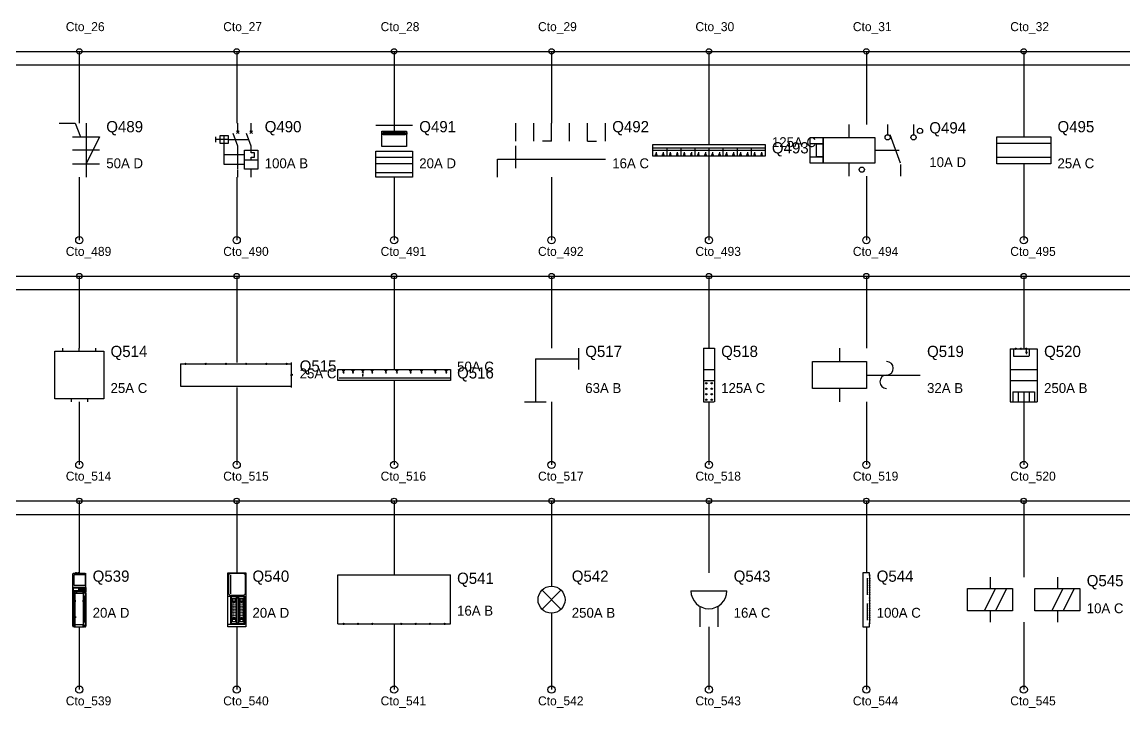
# Model space of a CAD drawing. Header units: metres. Extents: x 2 to 99, y 2 to 133.
# Drawn here: x 51.23 to 75.73, y 19.39 to 34.65 of the extents above; entities that cross this region are included whole.
import ezdxf

# ---------------------------------------------------------------- set-up
doc = ezdxf.new("R2010")
doc.units = ezdxf.units.M
for name, color, linetype in [('BARRAS_BUSBAR', 7, 'Continuous'), ('COMPONENTES', 7, 'Continuous'), ('LINEAS_FUERZA', 7, 'Continuous'), ('TEXTOS_CIRCUITO', 7, 'Continuous')]:
    doc.layers.add(name, color=color, linetype=linetype)

msp = doc.modelspace()

# ---------------------------------------------------------------- linework, layer by layer
at = {"layer": 'BARRAS_BUSBAR'}
for p, q in [((5, 34), (96, 34)), ((5, 33.7), (96, 33.7)), ((5, 29), (96, 29)), ((5, 28.7), (96, 28.7)), ((5, 24), (96, 24)), ((5, 23.7), (96, 23.7))]:
    msp.add_line(p, q, dxfattribs=at)
at = {"layer": 'COMPONENTES'}
for p, q in [((52.65, 32.4), (52.65, 31.2)), ((56.023, 32.205), (56.023, 32.4)), ((56.323, 32.205), (56.323, 32.4)), ((59.091, 32.359), (59.909, 32.359)), ((59.5, 32.4), (59.5, 32.23)), ((62.2, 32.4), (62.2, 32)), ((62.6, 32.4), (62.6, 32)), ((63, 32), (63, 32.4)), ((63.4, 32), (63.4, 32.4)), ((63.8, 32), (63.8, 32.4)), ((64.2, 32), (64.2, 32.4)), ((69.612, 32.375), (69.612, 32.087)), ((70.474, 32.375), (70.474, 32.145)), ((71.049, 32.375), (71.049, 32.145)), ((73.5, 32.4), (73.5, 32.1)), ((55.528, 32.1), (55.528, 31.98)), ((55.723, 31.95), (55.723, 32.13)), ((56.053, 32.235), (55.993, 32.175)), ((55.993, 32.235), (56.053, 32.175)), ((56.353, 32.235), (56.293, 32.175)), ((56.293, 32.235), (56.353, 32.175)), ((59.268, 32.182), (59.732, 32.182)), ((59.268, 32.168), (59.732, 32.168)), ((59.268, 32.155), (59.732, 32.155)), ((70.761, 31.513), (70.532, 32.145)), ((55.812, 32.04), (55.528, 32.04)), ((55.819, 32.04), (56.278, 32.04)), ((62.2, 31.9), (62.2, 31.4)), ((63, 32), (62.8, 32)), ((63.8, 32), (64, 32)), ((65.25, 31.852), (67.75, 31.852)), ((65.562, 31.852), (65.562, 31.67)), ((65.875, 31.852), (65.875, 31.67)), ((66.188, 31.852), (66.188, 31.67)), ((66.5, 31.852), (66.5, 31.67)), ((66.812, 31.852), (66.812, 31.67)), ((67.125, 31.852), (67.125, 31.67)), ((67.438, 31.852), (67.438, 31.67)), ((52.95, 31.8), (52.35, 31.8)), ((56.173, 31.695), (55.723, 31.695)), ((59.091, 31.643), (59.909, 31.643)), ((65.25, 31.8), (67.75, 31.8)), ((65.328, 31.756), (65.328, 31.73)), ((65.328, 31.704), (65.328, 31.719)), ((65.484, 31.756), (65.484, 31.73)), ((65.484, 31.704), (65.484, 31.719)), ((65.641, 31.756), (65.641, 31.73)), ((65.641, 31.704), (65.641, 31.719)), ((65.797, 31.756), (65.797, 31.73)), ((65.797, 31.704), (65.797, 31.719)), ((65.953, 31.756), (65.953, 31.73)), ((65.953, 31.704), (65.953, 31.719)), ((66.109, 31.756), (66.109, 31.73)), ((66.109, 31.704), (66.109, 31.719)), ((66.266, 31.756), (66.266, 31.73)), ((66.266, 31.704), (66.266, 31.719)), ((66.422, 31.756), (66.422, 31.73)), ((66.422, 31.704), (66.422, 31.719)), ((66.578, 31.756), (66.578, 31.73)), ((66.578, 31.704), (66.578, 31.719)), ((66.734, 31.756), (66.734, 31.73)), ((66.734, 31.704), (66.734, 31.719)), ((66.891, 31.756), (66.891, 31.73)), ((66.891, 31.704), (66.891, 31.719)), ((67.047, 31.756), (67.047, 31.73)), ((67.047, 31.704), (67.047, 31.719)), ((67.203, 31.756), (67.203, 31.73)), ((67.203, 31.704), (67.203, 31.719)), ((67.359, 31.756), (67.359, 31.73)), ((67.359, 31.704), (67.359, 31.719)), ((67.516, 31.756), (67.516, 31.73)), ((67.516, 31.704), (67.516, 31.719)), ((67.672, 31.756), (67.672, 31.73)), ((67.672, 31.704), (67.672, 31.719)), ((70.187, 31.8), (70.733, 31.8)), ((52.35, 31.5), (52.95, 31.5)), ((56.023, 31.2), (56.023, 31.365)), ((56.173, 31.59), (56.473, 31.59)), ((56.323, 31.2), (56.323, 31.365)), ((59.091, 31.507), (59.909, 31.507)), ((69.612, 31.513), (69.612, 31.225)), ((70.761, 31.484), (70.761, 31.225)), ((73.5, 31.5), (73.5, 31.2)), ((59.091, 31.302), (59.909, 31.302)), ((52.136, 27.327), (52.136, 27.4)), ((52.5, 27.327), (52.5, 27.4)), ((52.864, 27.327), (52.864, 27.4)), ((63.6, 27.4), (63.6, 26.92)), ((66.378, 27.4), (66.378, 26.678)), ((66.378, 27.4), (66.451, 27.4)), ((66.457, 27.4), (66.622, 27.4)), ((66.622, 27.4), (66.622, 26.2)), ((69.4, 27.4), (69.4, 27.1)), ((73.198, 27.385), (73.198, 26.672)), ((73.198, 27.385), (73.301, 27.385)), ((73.27, 27.379), (73.27, 27.216)), ((73.27, 27.216), (73.615, 27.216)), ((73.337, 27.385), (73.421, 27.385)), ((73.458, 27.385), (73.542, 27.385)), ((73.536, 27.306), (73.585, 27.306)), ((73.548, 27.294), (73.573, 27.294)), ((73.554, 27.282), (73.566, 27.282)), ((73.56, 27.306), (73.56, 27.367)), ((73.579, 27.385), (73.796, 27.385)), ((73.621, 27.379), (73.621, 27.216)), ((73.802, 27.385), (73.802, 26.2)), ((54.75, 27.047), (54.846, 27.047)), ((54.75, 27.047), (54.75, 26.553)), ((54.879, 27.047), (55.295, 27.047)), ((55.329, 27.047), (55.744, 27.047)), ((55.778, 27.047), (56.194, 27.047)), ((56.228, 27.047), (56.643, 27.047)), ((56.677, 27.047), (57.093, 27.047)), ((57.126, 27.047), (57.222, 27.047)), ((62.64, 27.16), (62.64, 26.2)), ((62.64, 27.16), (63.6, 27.16)), ((58.28, 26.739), (60.75, 26.739)), ((58.372, 26.873), (58.372, 26.891)), ((58.372, 26.861), (58.372, 26.83)), ((58.585, 26.873), (58.585, 26.891)), ((58.585, 26.861), (58.585, 26.83)), ((58.787, 26.803), (58.817, 26.803)), ((58.79, 26.794), (58.814, 26.794)), ((58.793, 26.785), (58.811, 26.785)), ((58.802, 26.873), (58.802, 26.891)), ((58.802, 26.861), (58.802, 26.83)), ((58.802, 26.803), (58.802, 26.818)), ((59.012, 26.873), (59.012, 26.891)), ((59.012, 26.861), (59.012, 26.83)), ((59.317, 26.873), (59.317, 26.891)), ((59.317, 26.861), (59.317, 26.83)), ((59.561, 26.873), (59.561, 26.891)), ((59.561, 26.861), (59.561, 26.83)), ((59.866, 26.873), (59.866, 26.891)), ((59.866, 26.861), (59.866, 26.83)), ((60.11, 26.873), (60.11, 26.891)), ((60.11, 26.861), (60.11, 26.83)), ((60.415, 26.873), (60.415, 26.891)), ((60.415, 26.861), (60.415, 26.83)), ((60.659, 26.873), (60.659, 26.891)), ((60.659, 26.861), (60.659, 26.83)), ((66.378, 26.922), (66.622, 26.922)), ((70, 26.8), (71.2, 26.8)), ((73.802, 26.913), (73.204, 26.913)), ((54.75, 26.553), (57.222, 26.553)), ((66.378, 26.671), (66.378, 26.206)), ((66.384, 26.678), (66.622, 26.678)), ((69.4, 26.5), (69.4, 26.2)), ((73.802, 26.672), (73.198, 26.672)), ((73.198, 26.665), (73.198, 26.206)), ((52.318, 26.273), (52.318, 26.2)), ((52.682, 26.273), (52.682, 26.2)), ((73.258, 26.424), (73.736, 26.424)), ((73.258, 26.424), (73.258, 26.206)), ((73.379, 26.418), (73.379, 26.206)), ((73.5, 26.424), (73.5, 26.206)), ((73.621, 26.424), (73.621, 26.2)), ((73.742, 26.424), (73.742, 26.2)), ((62.4, 26.2), (62.88, 26.2)), ((66.378, 26.2), (66.469, 26.2)), ((66.476, 26.2), (66.482, 26.2)), ((66.482, 26.2), (66.616, 26.2)), ((73.198, 26.2), (73.76, 26.2)), ((73.76, 26.2), (73.802, 26.2)), ((52.356, 22.078), (52.356, 22.384)), ((52.364, 22.389), (52.631, 22.389)), ((52.411, 22.395), (52.406, 22.392)), ((52.411, 22.395), (52.406, 22.392)), ((52.417, 22.395), (52.411, 22.395)), ((52.417, 22.395), (52.411, 22.395)), ((52.419, 22.397), (52.417, 22.395)), ((52.419, 22.397), (52.417, 22.395)), ((52.43, 22.4), (52.419, 22.397)), ((52.422, 22.397), (52.419, 22.397)), ((52.425, 22.397), (52.422, 22.397)), ((52.438, 22.4), (52.43, 22.4)), ((52.438, 22.4), (52.43, 22.4)), ((52.433, 22.4), (52.43, 22.4)), ((52.435, 22.4), (52.433, 22.4)), ((52.435, 22.397), (52.435, 22.4)), ((52.438, 22.397), (52.435, 22.397)), ((52.438, 22.4), (52.438, 22.397)), ((52.441, 22.395), (52.438, 22.397)), ((52.443, 22.395), (52.441, 22.395)), ((52.446, 22.392), (52.443, 22.395)), ((52.448, 22.392), (52.446, 22.392)), ((52.451, 22.392), (52.448, 22.392)), ((52.454, 22.392), (52.451, 22.392)), ((52.456, 22.392), (52.454, 22.392)), ((52.459, 22.392), (52.456, 22.392)), ((52.462, 22.392), (52.459, 22.392)), ((52.464, 22.392), (52.462, 22.392)), ((52.467, 22.392), (52.464, 22.392)), ((52.47, 22.392), (52.467, 22.392)), ((52.472, 22.395), (52.47, 22.395)), ((52.47, 22.395), (52.47, 22.392)), ((52.475, 22.397), (52.472, 22.395)), ((52.478, 22.397), (52.475, 22.397)), ((52.483, 22.4), (52.478, 22.4)), ((52.483, 22.4), (52.478, 22.4)), ((52.478, 22.397), (52.478, 22.4)), ((52.48, 22.4), (52.478, 22.4)), ((52.478, 22.4), (52.478, 22.397)), ((52.483, 22.4), (52.48, 22.4)), ((52.496, 22.397), (52.483, 22.4)), ((52.493, 22.397), (52.483, 22.4)), ((52.488, 22.397), (52.488, 22.4)), ((52.491, 22.397), (52.488, 22.397)), ((52.493, 22.397), (52.491, 22.397)), ((52.509, 22.392), (52.493, 22.397)), ((52.509, 22.392), (52.496, 22.397)), ((52.501, 22.395), (52.499, 22.395)), ((55.8, 21.2), (55.8, 22.4)), ((55.8, 22.4), (56.2, 22.4)), ((55.817, 22.343), (55.817, 21.944)), ((56.152, 22.383), (55.857, 22.383)), ((55.863, 22.356), (55.863, 21.929)), ((56.192, 21.944), (56.192, 22.343)), ((56.2, 22.4), (56.2, 21.2)), ((58.25, 21.263), (58.25, 22.353)), ((58.25, 22.353), (60.75, 22.353)), ((60.75, 21.263), (60.75, 22.353)), ((63, 22.4), (63, 22.1)), ((70.073, 22.341), (70.073, 22.28)), ((72.75, 22.3), (72.75, 22.05)), ((74.25, 22.3), (74.25, 22.05)), ((52.353, 22.075), (52.353, 22.078)), ((52.353, 22.078), (52.353, 22.07)), ((52.359, 22.078), (52.359, 22.075)), ((52.359, 22.075), (52.361, 22.075)), ((52.359, 21.974), (52.359, 22.07)), ((52.359, 22.07), (52.359, 21.974)), ((52.385, 22.07), (52.359, 22.07)), ((52.359, 22.07), (52.374, 22.07)), ((52.641, 22.075), (52.361, 22.075)), ((52.361, 22.075), (52.641, 22.075)), ((52.367, 22.054), (52.367, 21.998)), ((52.485, 22.054), (52.367, 22.054)), ((52.374, 22.075), (52.374, 22.07)), ((52.411, 22.07), (52.385, 22.07)), ((52.438, 22.07), (52.411, 22.07)), ((52.464, 22.07), (52.438, 22.07)), ((52.488, 22.07), (52.488, 21.988)), ((52.493, 22.056), (52.488, 22.054)), ((52.493, 22.07), (52.493, 22.062)), ((52.493, 22.07), (52.499, 22.07)), ((52.493, 22.067), (52.493, 22.062)), ((52.493, 21.993), (52.493, 22.062)), ((52.493, 22.062), (52.493, 21.993)), ((52.517, 22.07), (52.528, 22.07)), ((52.52, 22.062), (52.52, 22.059)), ((52.52, 22.059), (52.52, 21.993)), ((52.533, 22.067), (52.528, 22.07)), ((52.53, 22.07), (52.581, 22.07)), ((52.536, 22.064), (52.533, 22.067)), ((52.538, 22.056), (52.536, 22.064)), ((52.575, 22.064), (52.573, 22.056)), ((52.578, 22.067), (52.575, 22.064)), ((52.583, 22.07), (52.578, 22.067)), ((52.583, 22.07), (52.594, 22.07)), ((52.589, 22.07), (52.589, 22.075)), ((52.591, 22.062), (52.591, 22.059)), ((52.591, 22.059), (52.591, 21.993)), ((52.591, 22.059), (52.591, 21.993)), ((52.612, 22.07), (52.62, 22.07)), ((52.623, 22.075), (52.623, 22.07)), ((52.623, 22.075), (52.623, 22.07)), ((52.623, 22.07), (52.623, 21.988)), ((52.641, 22.075), (52.644, 22.075)), ((52.644, 22.07), (52.647, 22.07)), ((52.647, 22.07), (52.647, 21.974)), ((70.022, 22.28), (70.022, 21.907)), ((70.073, 22.265), (70.073, 22.229)), ((70.073, 22.214), (70.073, 22.178)), ((70.073, 22.163), (70.073, 22.127)), ((70.073, 22.111), (70.073, 22.076)), ((70.073, 22.06), (70.073, 22.025)), ((52.364, 21.985), (52.359, 21.98)), ((52.359, 21.98), (52.359, 21.974)), ((52.359, 21.213), (52.359, 21.974)), ((52.359, 21.959), (52.359, 21.974)), ((52.359, 21.974), (52.359, 21.959)), ((52.359, 21.959), (52.359, 21.221)), ((52.359, 21.221), (52.359, 21.959)), ((52.369, 21.985), (52.364, 21.985)), ((52.485, 21.998), (52.367, 21.998)), ((52.369, 21.985), (52.372, 21.985)), ((52.372, 21.985), (52.369, 21.985)), ((52.372, 21.985), (52.385, 21.985)), ((52.385, 21.985), (52.372, 21.985)), ((52.38, 21.98), (52.377, 21.974)), ((52.377, 21.213), (52.377, 21.974)), ((52.382, 21.985), (52.38, 21.98)), ((52.388, 21.985), (52.382, 21.985)), ((52.385, 21.985), (52.388, 21.985)), ((52.388, 21.985), (52.385, 21.985)), ((52.388, 21.985), (52.411, 21.985)), ((52.411, 21.985), (52.414, 21.985)), ((52.411, 21.2), (52.411, 21.985)), ((52.414, 21.985), (52.57, 21.985)), ((52.414, 21.948), (52.589, 21.948)), ((52.414, 21.943), (52.589, 21.943)), ((52.427, 21.964), (52.456, 21.964)), ((52.485, 21.985), (52.491, 21.988)), ((52.488, 22.009), (52.493, 22.006)), ((52.493, 21.993), (52.488, 21.993)), ((52.491, 21.988), (52.493, 21.993)), ((52.522, 21.988), (52.528, 21.985)), ((52.525, 22.03), (52.546, 22.03)), ((52.546, 22.022), (52.525, 22.022)), ((52.546, 22.03), (52.544, 22.03)), ((52.544, 22.022), (52.546, 22.022)), ((52.552, 22.035), (52.546, 22.03)), ((52.546, 22.022), (52.552, 22.019)), ((52.552, 22.035), (52.552, 22.043)), ((52.554, 22.043), (52.552, 22.043)), ((52.552, 22.011), (52.552, 22.019)), ((52.552, 22.011), (52.554, 22.011)), ((52.557, 22.043), (52.554, 22.043)), ((52.554, 22.011), (52.557, 22.011)), ((52.559, 22.043), (52.557, 22.043)), ((52.557, 22.011), (52.559, 22.011)), ((52.559, 22.043), (52.559, 22.035)), ((52.565, 22.03), (52.559, 22.035)), ((52.559, 22.019), (52.565, 22.022)), ((52.559, 22.019), (52.559, 22.011)), ((52.565, 22.03), (52.586, 22.03)), ((52.567, 22.03), (52.565, 22.03)), ((52.586, 22.022), (52.565, 22.022)), ((52.565, 22.022), (52.567, 22.022)), ((52.57, 21.985), (52.589, 21.985)), ((52.589, 21.985), (52.591, 21.99)), ((52.589, 21.985), (52.594, 21.985)), ((52.589, 21.948), (52.589, 21.985)), ((52.589, 21.943), (52.589, 21.787)), ((52.594, 21.985), (52.61, 21.985)), ((52.594, 21.985), (52.594, 21.2)), ((52.615, 21.985), (52.61, 21.985)), ((52.623, 21.985), (52.612, 21.985)), ((52.612, 21.874), (52.636, 21.898)), ((52.612, 21.314), (52.612, 21.874)), ((52.618, 21.982), (52.615, 21.985)), ((52.62, 21.98), (52.618, 21.982)), ((52.62, 21.977), (52.62, 21.98)), ((52.62, 21.977), (52.62, 21.948)), ((52.62, 21.948), (52.636, 21.948)), ((52.623, 21.985), (52.636, 21.985)), ((52.626, 21.985), (52.628, 21.985)), ((52.633, 21.895), (52.633, 21.29)), ((52.633, 21.895), (52.633, 21.29)), ((52.641, 21.985), (52.636, 21.985)), ((52.636, 21.948), (52.641, 21.948)), ((52.647, 21.911), (52.636, 21.898)), ((52.644, 21.98), (52.641, 21.985)), ((52.641, 21.948), (52.647, 21.948)), ((52.647, 21.974), (52.644, 21.98)), ((52.647, 21.951), (52.647, 21.974)), ((52.647, 21.951), (52.647, 21.237)), ((52.647, 21.911), (52.647, 21.948)), ((55.8, 21.877), (56.179, 21.877)), ((55.857, 21.904), (56.152, 21.904)), ((55.87, 21.25), (55.87, 21.877)), ((55.881, 21.266), (55.881, 21.862)), ((55.996, 21.862), (55.881, 21.862)), ((55.996, 21.822), (55.881, 21.822)), ((55.906, 21.765), (55.906, 21.821)), ((55.971, 21.821), (55.906, 21.821)), ((55.971, 21.816), (55.906, 21.816)), ((55.971, 21.821), (55.971, 21.765)), ((55.996, 21.266), (55.996, 21.862)), ((56.003, 21.25), (56.003, 21.877)), ((56.003, 21.862), (56.038, 21.862)), ((56.003, 21.841), (56.038, 21.841)), ((56.038, 21.25), (56.038, 21.877)), ((56.164, 21.862), (56.049, 21.862)), ((56.049, 21.266), (56.049, 21.862)), ((56.164, 21.822), (56.049, 21.822)), ((56.139, 21.821), (56.074, 21.821)), ((56.074, 21.765), (56.074, 21.821)), ((56.139, 21.816), (56.074, 21.816)), ((56.139, 21.821), (56.139, 21.765)), ((56.164, 21.266), (56.164, 21.862)), ((56.179, 21.877), (56.179, 21.25)), ((63.21, 22.01), (62.79, 21.59)), ((62.79, 22.01), (63.21, 21.59)), ((66.1, 22), (66.9, 22)), ((70.073, 22.009), (70.073, 21.974)), ((70.073, 21.958), (70.073, 21.923)), ((70.073, 21.907), (70.073, 21.846)), ((70.073, 21.831), (70.073, 21.795)), ((72.625, 21.55), (72.875, 22.05)), ((72.875, 21.55), (73.125, 22.05)), ((74.125, 21.55), (74.375, 22.05)), ((74.375, 21.55), (74.625, 22.05)), ((52.411, 21.787), (52.414, 21.787)), ((52.414, 21.755), (52.411, 21.755)), ((52.414, 21.787), (52.419, 21.787)), ((52.414, 21.755), (52.419, 21.755)), ((52.419, 21.755), (52.419, 21.787)), ((52.583, 21.755), (52.583, 21.787)), ((52.589, 21.787), (52.583, 21.787)), ((52.589, 21.755), (52.583, 21.755)), ((52.594, 21.787), (52.589, 21.787)), ((52.589, 21.755), (52.594, 21.755)), ((52.589, 21.755), (52.589, 21.43)), ((55.996, 21.765), (55.881, 21.765)), ((55.881, 21.752), (55.921, 21.752)), ((55.9, 21.376), (55.9, 21.752)), ((55.921, 21.737), (55.921, 21.765)), ((55.956, 21.737), (55.921, 21.737)), ((55.922, 21.719), (55.929, 21.719)), ((55.922, 21.713), (55.922, 21.719)), ((55.929, 21.713), (55.922, 21.713)), ((55.922, 21.686), (55.929, 21.686)), ((55.922, 21.679), (55.922, 21.686)), ((55.929, 21.679), (55.922, 21.679)), ((55.922, 21.652), (55.929, 21.652)), ((55.922, 21.645), (55.922, 21.652)), ((55.929, 21.645), (55.922, 21.645)), ((55.922, 21.618), (55.929, 21.618)), ((55.922, 21.611), (55.922, 21.618)), ((55.929, 21.611), (55.922, 21.611)), ((55.922, 21.584), (55.929, 21.584)), ((55.922, 21.577), (55.922, 21.584)), ((55.929, 21.577), (55.922, 21.577)), ((55.929, 21.719), (55.929, 21.713)), ((55.929, 21.686), (55.929, 21.679)), ((55.929, 21.652), (55.929, 21.645)), ((55.929, 21.618), (55.929, 21.611)), ((55.929, 21.584), (55.929, 21.577)), ((55.956, 21.737), (55.956, 21.765)), ((55.956, 21.752), (55.996, 21.752)), ((55.956, 21.719), (55.963, 21.719)), ((55.956, 21.713), (55.956, 21.719)), ((55.963, 21.713), (55.956, 21.713)), ((55.956, 21.686), (55.963, 21.686)), ((55.956, 21.679), (55.956, 21.686)), ((55.963, 21.679), (55.956, 21.679)), ((55.956, 21.652), (55.963, 21.652)), ((55.956, 21.645), (55.956, 21.652)), ((55.963, 21.645), (55.956, 21.645)), ((55.956, 21.618), (55.963, 21.618)), ((55.956, 21.611), (55.956, 21.618)), ((55.963, 21.611), (55.956, 21.611)), ((55.956, 21.584), (55.963, 21.584)), ((55.956, 21.577), (55.956, 21.584)), ((55.963, 21.577), (55.956, 21.577)), ((55.963, 21.719), (55.963, 21.713)), ((55.963, 21.686), (55.963, 21.679)), ((55.963, 21.652), (55.963, 21.645)), ((55.963, 21.618), (55.963, 21.611)), ((55.963, 21.584), (55.963, 21.577)), ((55.985, 21.752), (55.985, 21.376)), ((56.164, 21.765), (56.049, 21.765)), ((56.049, 21.752), (56.089, 21.752)), ((56.068, 21.376), (56.068, 21.752)), ((56.089, 21.737), (56.089, 21.765)), ((56.124, 21.737), (56.089, 21.737)), ((56.09, 21.719), (56.097, 21.719)), ((56.09, 21.713), (56.09, 21.719)), ((56.097, 21.713), (56.09, 21.713)), ((56.09, 21.686), (56.097, 21.686)), ((56.09, 21.679), (56.09, 21.686)), ((56.097, 21.679), (56.09, 21.679)), ((56.09, 21.652), (56.097, 21.652)), ((56.09, 21.645), (56.09, 21.652)), ((56.097, 21.645), (56.09, 21.645)), ((56.09, 21.618), (56.097, 21.618)), ((56.09, 21.611), (56.09, 21.618)), ((56.097, 21.611), (56.09, 21.611)), ((56.09, 21.584), (56.097, 21.584)), ((56.09, 21.577), (56.09, 21.584)), ((56.097, 21.577), (56.09, 21.577)), ((56.097, 21.719), (56.097, 21.713)), ((56.097, 21.686), (56.097, 21.679)), ((56.097, 21.652), (56.097, 21.645)), ((56.097, 21.618), (56.097, 21.611)), ((56.097, 21.584), (56.097, 21.577)), ((56.124, 21.737), (56.124, 21.765)), ((56.124, 21.752), (56.164, 21.752)), ((56.124, 21.719), (56.131, 21.719)), ((56.124, 21.713), (56.124, 21.719)), ((56.131, 21.713), (56.124, 21.713)), ((56.124, 21.686), (56.131, 21.686)), ((56.124, 21.679), (56.124, 21.686)), ((56.131, 21.679), (56.124, 21.679)), ((56.124, 21.652), (56.131, 21.652)), ((56.124, 21.645), (56.124, 21.652)), ((56.131, 21.645), (56.124, 21.645)), ((56.124, 21.618), (56.131, 21.618)), ((56.124, 21.611), (56.124, 21.618)), ((56.131, 21.611), (56.124, 21.611)), ((56.124, 21.584), (56.131, 21.584)), ((56.124, 21.577), (56.124, 21.584)), ((56.131, 21.577), (56.124, 21.577)), ((56.131, 21.719), (56.131, 21.713)), ((56.131, 21.686), (56.131, 21.679)), ((56.131, 21.652), (56.131, 21.645)), ((56.131, 21.618), (56.131, 21.611)), ((56.131, 21.584), (56.131, 21.577)), ((56.153, 21.752), (56.153, 21.376)), ((66.3, 21.64), (66.3, 21.2)), ((66.7, 21.64), (66.7, 21.2)), ((70.022, 21.718), (70.022, 21.346)), ((70.073, 21.78), (70.073, 21.718)), ((70.073, 21.703), (70.073, 21.667)), ((70.073, 21.652), (70.073, 21.616)), ((70.073, 21.601), (70.073, 21.565)), ((52.414, 21.43), (52.411, 21.43)), ((52.411, 21.398), (52.414, 21.398)), ((52.414, 21.43), (52.419, 21.43)), ((52.414, 21.398), (52.419, 21.398)), ((52.419, 21.43), (52.419, 21.398)), ((52.583, 21.43), (52.583, 21.398)), ((52.589, 21.43), (52.583, 21.43)), ((52.589, 21.398), (52.583, 21.398)), ((52.589, 21.43), (52.594, 21.43)), ((52.594, 21.398), (52.589, 21.398)), ((52.589, 21.398), (52.589, 21.242)), ((55.921, 21.376), (55.881, 21.376)), ((55.996, 21.362), (55.881, 21.362)), ((55.906, 21.306), (55.906, 21.362)), ((55.956, 21.39), (55.921, 21.39)), ((55.921, 21.362), (55.921, 21.39)), ((55.922, 21.55), (55.929, 21.55)), ((55.922, 21.543), (55.922, 21.55)), ((55.929, 21.543), (55.922, 21.543)), ((55.922, 21.516), (55.929, 21.516)), ((55.922, 21.51), (55.922, 21.516)), ((55.929, 21.51), (55.922, 21.51)), ((55.922, 21.482), (55.929, 21.482)), ((55.922, 21.476), (55.922, 21.482)), ((55.929, 21.476), (55.922, 21.476)), ((55.922, 21.449), (55.929, 21.449)), ((55.922, 21.442), (55.922, 21.449)), ((55.929, 21.442), (55.922, 21.442)), ((55.922, 21.415), (55.929, 21.415)), ((55.922, 21.408), (55.922, 21.415)), ((55.929, 21.408), (55.922, 21.408)), ((55.929, 21.55), (55.929, 21.543)), ((55.929, 21.516), (55.929, 21.51)), ((55.929, 21.482), (55.929, 21.476)), ((55.929, 21.449), (55.929, 21.442)), ((55.929, 21.415), (55.929, 21.408)), ((55.956, 21.55), (55.963, 21.55)), ((55.956, 21.543), (55.956, 21.55)), ((55.963, 21.543), (55.956, 21.543)), ((55.956, 21.516), (55.963, 21.516)), ((55.956, 21.51), (55.956, 21.516)), ((55.963, 21.51), (55.956, 21.51)), ((55.956, 21.482), (55.963, 21.482)), ((55.956, 21.476), (55.956, 21.482)), ((55.963, 21.476), (55.956, 21.476)), ((55.956, 21.449), (55.963, 21.449)), ((55.956, 21.442), (55.956, 21.449)), ((55.963, 21.442), (55.956, 21.442)), ((55.956, 21.415), (55.963, 21.415)), ((55.956, 21.408), (55.956, 21.415)), ((55.963, 21.408), (55.956, 21.408)), ((55.956, 21.362), (55.956, 21.39)), ((55.996, 21.376), (55.956, 21.376)), ((55.963, 21.55), (55.963, 21.543)), ((55.963, 21.516), (55.963, 21.51)), ((55.963, 21.482), (55.963, 21.476)), ((55.963, 21.449), (55.963, 21.442)), ((55.963, 21.415), (55.963, 21.408)), ((55.971, 21.362), (55.971, 21.306)), ((56.089, 21.376), (56.049, 21.376)), ((56.164, 21.362), (56.049, 21.362)), ((56.074, 21.306), (56.074, 21.362)), ((56.124, 21.39), (56.089, 21.39)), ((56.089, 21.362), (56.089, 21.39)), ((56.09, 21.55), (56.097, 21.55)), ((56.09, 21.543), (56.09, 21.55)), ((56.097, 21.543), (56.09, 21.543)), ((56.09, 21.516), (56.097, 21.516)), ((56.09, 21.51), (56.09, 21.516)), ((56.097, 21.51), (56.09, 21.51)), ((56.09, 21.482), (56.097, 21.482)), ((56.09, 21.476), (56.09, 21.482)), ((56.097, 21.476), (56.09, 21.476)), ((56.09, 21.449), (56.097, 21.449)), ((56.09, 21.442), (56.09, 21.449)), ((56.097, 21.442), (56.09, 21.442)), ((56.09, 21.415), (56.097, 21.415)), ((56.09, 21.408), (56.09, 21.415)), ((56.097, 21.408), (56.09, 21.408)), ((56.097, 21.55), (56.097, 21.543)), ((56.097, 21.516), (56.097, 21.51)), ((56.097, 21.482), (56.097, 21.476)), ((56.097, 21.449), (56.097, 21.442)), ((56.097, 21.415), (56.097, 21.408)), ((56.124, 21.55), (56.131, 21.55)), ((56.124, 21.543), (56.124, 21.55)), ((56.131, 21.543), (56.124, 21.543)), ((56.124, 21.516), (56.131, 21.516)), ((56.124, 21.51), (56.124, 21.516)), ((56.131, 21.51), (56.124, 21.51)), ((56.124, 21.482), (56.131, 21.482)), ((56.124, 21.476), (56.124, 21.482)), ((56.131, 21.476), (56.124, 21.476)), ((56.124, 21.449), (56.131, 21.449)), ((56.124, 21.442), (56.124, 21.449)), ((56.131, 21.442), (56.124, 21.442)), ((56.124, 21.415), (56.131, 21.415)), ((56.124, 21.408), (56.124, 21.415)), ((56.131, 21.408), (56.124, 21.408)), ((56.124, 21.362), (56.124, 21.39)), ((56.164, 21.376), (56.124, 21.376)), ((56.131, 21.55), (56.131, 21.543)), ((56.131, 21.516), (56.131, 21.51)), ((56.131, 21.482), (56.131, 21.476)), ((56.131, 21.449), (56.131, 21.442)), ((56.131, 21.415), (56.131, 21.408)), ((56.139, 21.362), (56.139, 21.306)), ((63, 21.5), (63, 21.2)), ((70.073, 21.55), (70.073, 21.514)), ((70.073, 21.499), (70.073, 21.463)), ((70.073, 21.448), (70.073, 21.412)), ((70.073, 21.397), (70.073, 21.361)), ((70.073, 21.346), (70.073, 21.284)), ((72.75, 21.55), (72.75, 21.3)), ((74.25, 21.55), (74.25, 21.3)), ((52.359, 21.213), (52.359, 21.221)), ((52.359, 21.221), (52.359, 21.213)), ((52.359, 21.213), (52.359, 21.205)), ((52.359, 21.213), (52.359, 21.211)), ((52.359, 21.213), (52.359, 21.211)), ((52.359, 21.205), (52.364, 21.203)), ((52.364, 21.203), (52.369, 21.2)), ((52.388, 21.2), (52.369, 21.2)), ((52.388, 21.2), (52.369, 21.2)), ((52.377, 21.213), (52.38, 21.205)), ((52.38, 21.205), (52.382, 21.203)), ((52.382, 21.203), (52.388, 21.2)), ((52.388, 21.2), (52.411, 21.2)), ((52.411, 21.2), (52.414, 21.2)), ((52.589, 21.242), (52.414, 21.242)), ((52.414, 21.2), (52.578, 21.2)), ((52.578, 21.2), (52.589, 21.2)), ((52.589, 21.2), (52.589, 21.24)), ((52.589, 21.2), (52.594, 21.2)), ((52.594, 21.2), (52.61, 21.2)), ((52.615, 21.2), (52.61, 21.2)), ((52.612, 21.314), (52.636, 21.287)), ((52.623, 21.2), (52.612, 21.2)), ((52.618, 21.203), (52.615, 21.2)), ((52.62, 21.205), (52.618, 21.205)), ((52.618, 21.205), (52.618, 21.203)), ((52.62, 21.24), (52.636, 21.24)), ((52.62, 21.205), (52.62, 21.237)), ((52.62, 21.208), (52.62, 21.205)), ((52.623, 21.2), (52.636, 21.2)), ((52.636, 21.287), (52.647, 21.277)), ((52.636, 21.2), (52.641, 21.203)), ((52.647, 21.24), (52.641, 21.24)), ((52.641, 21.203), (52.644, 21.205)), ((52.644, 21.205), (52.647, 21.213)), ((52.647, 21.24), (52.647, 21.277)), ((52.647, 21.237), (52.647, 21.213)), ((56.179, 21.25), (55.8, 21.25)), ((56.2, 21.2), (55.8, 21.2)), ((55.996, 21.306), (55.881, 21.306)), ((55.996, 21.266), (55.881, 21.266)), ((55.971, 21.312), (55.906, 21.312)), ((55.971, 21.306), (55.906, 21.306)), ((56.003, 21.286), (56.038, 21.286)), ((56.003, 21.266), (56.038, 21.266)), ((56.164, 21.306), (56.049, 21.306)), ((56.164, 21.266), (56.049, 21.266)), ((56.139, 21.312), (56.074, 21.312)), ((56.139, 21.306), (56.074, 21.306)), ((58.25, 21.263), (58.359, 21.263)), ((58.397, 21.263), (58.679, 21.263)), ((58.718, 21.263), (59, 21.263)), ((59.038, 21.263), (59.641, 21.263)), ((59.679, 21.263), (59.962, 21.263)), ((60, 21.263), (60.282, 21.263)), ((60.321, 21.263), (60.603, 21.263)), ((60.641, 21.263), (60.75, 21.263))]:
    msp.add_line(p, q, dxfattribs=at)
for points in [[(52.05, 32.4), (52.41, 32.4), (52.53, 32.1)], [(52.35, 32.1), (52.95, 32.1), (52.65, 31.5)], [(56.023, 31.38), (56.023, 31.65), (56.023, 31.74), (56.023, 31.89), (55.918, 32.175)], [(56.323, 31.59), (56.323, 31.65), (56.398, 31.65), (56.398, 31.74), (56.323, 31.74), (56.323, 31.89), (56.218, 32.175)], [(56.173, 31.485), (55.723, 31.485), (55.723, 31.95)], [(61.8, 31.2), (61.8, 31.6), (64.2, 31.6)], [(57.222, 26.525), (57.222, 26.789), (57.194, 26.806), (57.25, 26.806), (57.222, 26.822), (57.222, 27.075)], [(52.647, 22.072), (52.647, 22.389)], [(70.073, 22.357), (70.073, 22.4), (69.92, 22.4), (69.92, 21.2), (70.073, 21.2), (70.073, 21.269)]]:
    msp.add_lwpolyline(points, dxfattribs=at)
for points in [[(55.633, 32.13), (55.812, 32.13), (55.812, 31.95), (55.633, 31.95)], [(59.227, 32.223), (59.773, 32.223), (59.773, 31.882), (59.227, 31.882)], [(59.255, 32.195), (59.745, 32.195), (59.745, 32.141), (59.255, 32.141)], [(59.78, 32.195), (59.786, 32.195), (59.786, 32.161), (59.78, 32.161)], [(72.9, 32.1), (74.1, 32.1), (74.1, 31.5), (72.9, 31.5)], [(72.9, 32.1), (74.1, 32.1), (74.1, 31.95), (72.9, 31.95)], [(65.25, 31.93), (67.75, 31.93), (67.75, 31.67), (65.25, 31.67)], [(68.75, 32.087), (69.037, 32.087), (69.037, 31.513), (68.75, 31.513)], [(68.75, 32.087), (69.037, 32.087), (69.037, 31.944), (68.75, 31.944)], [(68.894, 31.944), (69.037, 31.944), (69.037, 31.656), (68.894, 31.656)], [(69.037, 32.087), (70.187, 32.087), (70.187, 31.513), (69.037, 31.513)], [(56.173, 31.8), (56.473, 31.8), (56.473, 31.38), (56.173, 31.38)], [(59.091, 31.78), (59.909, 31.78), (59.909, 31.2), (59.091, 31.2)], [(65.315, 31.704), (65.341, 31.704), (65.341, 31.678), (65.315, 31.678)], [(65.471, 31.704), (65.497, 31.704), (65.497, 31.678), (65.471, 31.678)], [(65.628, 31.704), (65.654, 31.704), (65.654, 31.678), (65.628, 31.678)], [(65.784, 31.704), (65.81, 31.704), (65.81, 31.678), (65.784, 31.678)], [(65.94, 31.704), (65.966, 31.704), (65.966, 31.678), (65.94, 31.678)], [(66.096, 31.704), (66.122, 31.704), (66.122, 31.678), (66.096, 31.678)], [(66.253, 31.704), (66.279, 31.704), (66.279, 31.678), (66.253, 31.678)], [(66.409, 31.704), (66.435, 31.704), (66.435, 31.678), (66.409, 31.678)], [(66.565, 31.704), (66.591, 31.704), (66.591, 31.678), (66.565, 31.678)], [(66.721, 31.704), (66.747, 31.704), (66.747, 31.678), (66.721, 31.678)], [(66.878, 31.704), (66.904, 31.704), (66.904, 31.678), (66.878, 31.678)], [(67.034, 31.704), (67.06, 31.704), (67.06, 31.678), (67.034, 31.678)], [(67.19, 31.704), (67.216, 31.704), (67.216, 31.678), (67.19, 31.678)], [(67.346, 31.704), (67.372, 31.704), (67.372, 31.678), (67.346, 31.678)], [(67.503, 31.704), (67.529, 31.704), (67.529, 31.678), (67.503, 31.678)], [(67.659, 31.704), (67.685, 31.704), (67.685, 31.678), (67.659, 31.678)], [(68.75, 31.656), (69.037, 31.656), (69.037, 31.513), (68.75, 31.513)], [(72.9, 31.65), (74.1, 31.65), (74.1, 31.5), (72.9, 31.5)], [(51.955, 27.327), (53.045, 27.327), (53.045, 26.273), (51.955, 26.273)], [(68.8, 27.1), (70, 27.1), (70, 26.5), (68.8, 26.5)], [(58.25, 26.922), (60.75, 26.922), (60.75, 26.678), (58.25, 26.678)], [(58.357, 26.922), (58.387, 26.922), (58.387, 26.891), (58.357, 26.891)], [(58.57, 26.922), (58.601, 26.922), (58.601, 26.891), (58.57, 26.891)], [(58.787, 26.922), (58.817, 26.922), (58.817, 26.891), (58.787, 26.891)], [(58.997, 26.922), (59.027, 26.922), (59.027, 26.891), (58.997, 26.891)], [(59.302, 26.922), (59.332, 26.922), (59.332, 26.891), (59.302, 26.891)], [(59.546, 26.922), (59.576, 26.922), (59.576, 26.891), (59.546, 26.891)], [(59.851, 26.922), (59.881, 26.922), (59.881, 26.891), (59.851, 26.891)], [(60.095, 26.922), (60.125, 26.922), (60.125, 26.891), (60.095, 26.891)], [(60.399, 26.922), (60.43, 26.922), (60.43, 26.891), (60.399, 26.891)], [(60.643, 26.922), (60.674, 26.922), (60.674, 26.891), (60.643, 26.891)], [(52.385, 22.36), (52.628, 22.36), (52.628, 22.117), (52.385, 22.117)], [(72.25, 22.05), (73.25, 22.05), (73.25, 21.55), (72.25, 21.55)], [(73.75, 22.05), (74.75, 22.05), (74.75, 21.55), (73.75, 21.55)]]:
    msp.add_lwpolyline(points, close=True, dxfattribs=at)
for centre, radius in [((70.474, 32.087), 0.0575), ((71.049, 32.087), 0.0575), ((71.193, 32.231), 0.0575), ((69.899, 31.369), 0.0575), ((73.319, 27.385), 0.0151), ((73.44, 27.385), 0.0151), ((73.56, 27.385), 0.0151), ((54.862, 27.047), 0.014), ((55.312, 27.047), 0.014), ((55.761, 27.047), 0.014), ((56.211, 27.047), 0.014), ((56.66, 27.047), 0.014), ((57.11, 27.047), 0.014), ((66.439, 26.616), 0.0153), ((66.439, 26.494), 0.0153), ((66.561, 26.616), 0.0153), ((66.561, 26.494), 0.0153), ((66.439, 26.371), 0.0153), ((66.439, 26.249), 0.0153), ((66.561, 26.371), 0.0153), ((66.561, 26.249), 0.0153), ((70.073, 22.349), 0.00638), ((52.557, 22.027), 0.0308), ((63, 21.8), 0.3), ((70.073, 22.272), 0.00638), ((70.073, 22.221), 0.00638), ((70.073, 22.17), 0.00638), ((70.073, 22.119), 0.00638), ((70.073, 22.068), 0.00638), ((70.073, 22.017), 0.00638), ((70.073, 21.966), 0.00638), ((70.073, 21.915), 0.00638), ((70.073, 21.838), 0.00638), ((70.073, 21.787), 0.00638), ((70.073, 21.711), 0.00638), ((70.073, 21.66), 0.00638), ((70.073, 21.609), 0.00638), ((70.073, 21.557), 0.00638), ((70.073, 21.506), 0.00638), ((70.073, 21.455), 0.00638), ((70.073, 21.404), 0.00638), ((70.073, 21.353), 0.00638), ((58.378, 21.263), 0.016), ((58.699, 21.263), 0.016), ((59.019, 21.263), 0.016), ((59.66, 21.263), 0.016), ((59.981, 21.263), 0.016), ((60.301, 21.263), 0.016), ((60.622, 21.263), 0.016), ((70.073, 21.277), 0.00638)]:
    msp.add_circle(centre, radius, dxfattribs=at)
for centre, radius, start, end in [((65.328, 31.732), 0.0117, 180, 360), ((65.484, 31.732), 0.0117, 180, 360), ((65.641, 31.732), 0.0117, 180, 360), ((65.797, 31.732), 0.0117, 180, 360), ((65.953, 31.732), 0.0117, 180, 360), ((66.109, 31.732), 0.0117, 180, 360), ((66.266, 31.732), 0.0117, 180, 360), ((66.422, 31.732), 0.0117, 180, 360), ((66.578, 31.732), 0.0117, 180, 360), ((66.734, 31.732), 0.0117, 180, 360), ((66.891, 31.732), 0.0117, 180, 360), ((67.047, 31.732), 0.0117, 180, 360), ((67.203, 31.732), 0.0117, 180, 360), ((67.359, 31.732), 0.0117, 180, 360), ((67.516, 31.732), 0.0117, 180, 360), ((67.672, 31.732), 0.0117, 180, 360), ((70.45, 26.95), 0.15, 270, 450), ((58.372, 26.858), 0.0137, 0, 180), ((58.585, 26.858), 0.0137, 0, 180), ((58.802, 26.858), 0.0137, 0, 180), ((59.012, 26.858), 0.0137, 0, 180), ((59.317, 26.858), 0.0137, 0, 180), ((59.561, 26.858), 0.0137, 0, 180), ((59.866, 26.858), 0.0137, 0, 180), ((60.11, 26.858), 0.0137, 0, 180), ((60.415, 26.858), 0.0137, 0, 180), ((60.659, 26.858), 0.0137, 0, 180), ((70.45, 26.65), 0.15, 90, 270), ((55.857, 22.343), 0.04, 135, 179.94), ((55.857, 22.343), 0.04, 90, 135), ((56.152, 22.343), 0.04, 45, 89.94), ((56.152, 22.343), 0.04, 0, 45), ((52.443, 21.967), 0.0152, 0, 180), ((55.857, 21.944), 0.04, 180, 225), ((55.857, 21.945), 0.04, 225, 269.94), ((56.152, 21.944), 0.04, 270, 315), ((56.152, 21.945), 0.04, 315, 360), ((66.5, 22), 0.4, 180, 360)]:
    msp.add_arc(centre, radius, start, end, dxfattribs=at)
at = {"layer": 'LINEAS_FUERZA'}
for p, q in [((52.5, 34), (52.5, 32.4)), ((56, 34), (56, 32.4)), ((59.5, 34), (59.5, 32.4)), ((63, 34), (63, 32.4)), ((66.5, 34), (66.5, 31.93)), ((70, 34), (70, 32.375)), ((73.5, 34), (73.5, 32.4)), ((66.5, 31.67), (66.5, 29.8)), ((52.5, 31.2), (52.5, 29.8)), ((56, 31.2), (56, 29.8)), ((59.5, 31.2), (59.5, 29.8)), ((63, 31.2), (63, 29.8)), ((70, 31.225), (70, 29.8)), ((73.5, 31.2), (73.5, 29.8)), ((52.5, 29), (52.5, 27.4)), ((56, 29), (56, 27.075)), ((59.5, 29), (59.5, 26.922)), ((63, 29), (63, 27.4)), ((66.5, 29), (66.5, 27.4)), ((70, 29), (70, 27.4)), ((73.5, 29), (73.5, 27.4)), ((56, 26.525), (56, 24.8)), ((59.5, 26.678), (59.5, 24.8)), ((52.5, 26.2), (52.5, 24.8)), ((63, 26.2), (63, 24.8)), ((66.5, 26.2), (66.5, 24.8)), ((70, 26.2), (70, 24.8)), ((73.5, 26.2), (73.5, 24.8)), ((52.5, 24), (52.5, 22.4)), ((56, 24), (56, 22.4)), ((59.5, 24), (59.5, 22.353)), ((63, 24), (63, 22.4)), ((66.5, 24), (66.5, 22.4)), ((70, 24), (70, 22.4)), ((73.5, 24), (73.5, 22.3)), ((52.5, 21.2), (52.5, 19.8)), ((56, 21.2), (56, 19.8)), ((59.5, 21.247), (59.5, 19.8)), ((63, 21.2), (63, 19.8)), ((66.5, 21.2), (66.5, 19.8)), ((70, 21.2), (70, 19.8)), ((73.5, 21.3), (73.5, 19.8))]:
    msp.add_line(p, q, dxfattribs=at)
for centre, radius in [((52.5, 34), 0.06), ((56, 34), 0.06), ((59.5, 34), 0.06), ((63, 34), 0.06), ((66.5, 34), 0.06), ((70, 34), 0.06), ((73.5, 34), 0.06), ((52.5, 29.8), 0.08), ((56, 29.8), 0.08), ((59.5, 29.8), 0.08), ((63, 29.8), 0.08), ((66.5, 29.8), 0.08), ((70, 29.8), 0.08), ((73.5, 29.8), 0.08), ((52.5, 29), 0.06), ((56, 29), 0.06), ((59.5, 29), 0.06), ((63, 29), 0.06), ((66.5, 29), 0.06), ((70, 29), 0.06), ((73.5, 29), 0.06), ((52.5, 24.8), 0.08), ((56, 24.8), 0.08), ((59.5, 24.8), 0.08), ((63, 24.8), 0.08), ((66.5, 24.8), 0.08), ((70, 24.8), 0.08), ((73.5, 24.8), 0.08), ((52.5, 24), 0.06), ((56, 24), 0.06), ((59.5, 24), 0.06), ((63, 24), 0.06), ((66.5, 24), 0.06), ((70, 24), 0.06), ((73.5, 24), 0.06), ((52.5, 19.8), 0.08), ((56, 19.8), 0.08), ((59.5, 19.8), 0.08), ((63, 19.8), 0.08), ((66.5, 19.8), 0.08), ((70, 19.8), 0.08), ((73.5, 19.8), 0.08)]:
    msp.add_circle(centre, radius, dxfattribs=at)

# ---------------------------------------------------------------- texts
at = {"layer": 'TEXTOS_CIRCUITO'}
for s, height, p in [('Cto_26', 0.2, (52.2, 34.45)), ('Cto_27', 0.2, (55.7, 34.45)), ('Cto_28', 0.2, (59.2, 34.45)), ('Cto_29', 0.2, (62.7, 34.45)), ('Cto_30', 0.2, (66.2, 34.45)), ('Cto_31', 0.2, (69.7, 34.45)), ('Cto_32', 0.2, (73.2, 34.45)), ('Q489', 0.25, (53.1, 32.2)), ('Q490', 0.25, (56.622, 32.2)), ('Q491', 0.25, (60.059, 32.2)), ('Q492', 0.25, (64.35, 32.2)), ('Q494', 0.25, (71.4, 32.175)), ('Q495', 0.25, (74.25, 32.2)), ('Q493', 0.25, (67.9, 31.73)), ('125A C', 0.22, (67.9, 31.87)), ('50A D', 0.22, (53.1, 31.4)), ('100A B', 0.22, (56.622, 31.4)), ('20A D', 0.22, (60.059, 31.4)), ('16A C', 0.22, (64.35, 31.4)), ('10A D', 0.22, (71.4, 31.425)), ('25A C', 0.22, (74.25, 31.4)), ('Cto_489', 0.2, (52.2, 29.45)), ('Cto_490', 0.2, (55.7, 29.45)), ('Cto_491', 0.2, (59.2, 29.45)), ('Cto_492', 0.2, (62.7, 29.45)), ('Cto_493', 0.2, (66.2, 29.45)), ('Cto_494', 0.2, (69.7, 29.45)), ('Cto_495', 0.2, (73.2, 29.45)), ('Q514', 0.25, (53.195, 27.2)), ('Q517', 0.25, (63.75, 27.2)), ('Q518', 0.25, (66.772, 27.2)), ('Q519', 0.25, (71.35, 27.2)), ('Q520', 0.25, (73.952, 27.2)), ('Q515', 0.25, (57.4, 26.875)), ('50A C', 0.22, (60.9, 26.878)), ('Q516', 0.25, (60.9, 26.722)), ('25A C', 0.22, (57.4, 26.725)), ('25A C', 0.22, (53.195, 26.4)), ('63A B', 0.22, (63.75, 26.4)), ('125A C', 0.22, (66.772, 26.4)), ('32A B', 0.22, (71.35, 26.4)), ('250A B', 0.22, (73.952, 26.4)), ('Cto_514', 0.2, (52.2, 24.45)), ('Cto_515', 0.2, (55.7, 24.45)), ('Cto_516', 0.2, (59.2, 24.45)), ('Cto_517', 0.2, (62.7, 24.45)), ('Cto_518', 0.2, (66.2, 24.45)), ('Cto_519', 0.2, (69.7, 24.45)), ('Cto_520', 0.2, (73.2, 24.45)), ('Q539', 0.25, (52.797, 22.2)), ('Q540', 0.25, (56.35, 22.2)), ('Q541', 0.25, (60.9, 22.153)), ('Q542', 0.25, (63.45, 22.2)), ('Q543', 0.25, (67.05, 22.2)), ('Q544', 0.25, (70.23, 22.2)), ('Q545', 0.25, (74.9, 22.1)), ('20A D', 0.22, (52.797, 21.4)), ('20A D', 0.22, (56.35, 21.4)), ('16A B', 0.22, (60.9, 21.447)), ('250A B', 0.22, (63.45, 21.4)), ('16A C', 0.22, (67.05, 21.4)), ('100A C', 0.22, (70.23, 21.4)), ('10A C', 0.22, (74.9, 21.5)), ('Cto_539', 0.2, (52.2, 19.45)), ('Cto_540', 0.2, (55.7, 19.45)), ('Cto_541', 0.2, (59.2, 19.45)), ('Cto_542', 0.2, (62.7, 19.45)), ('Cto_543', 0.2, (66.2, 19.45)), ('Cto_544', 0.2, (69.7, 19.45)), ('Cto_545', 0.2, (73.2, 19.45))]:
    msp.add_text(s, height=height, dxfattribs=at).set_placement(p)

doc.saveas('drawing.dxf')
